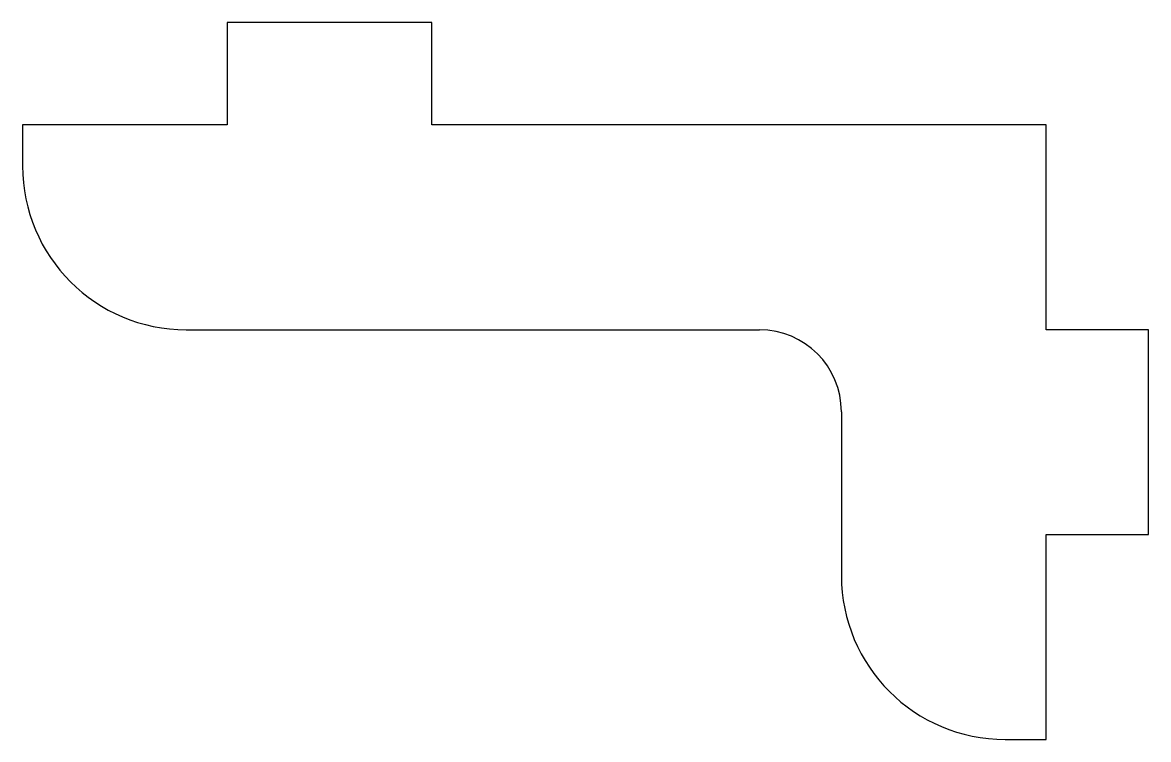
# Model space of a CAD drawing. Header units: millimetres. Extents: x 0 to 55, y -20 to 15.
import ezdxf

# ---------------------------------------------------------------- set-up
doc = ezdxf.new("R2010")
doc.units = ezdxf.units.MM

msp = doc.modelspace()

# ---------------------------------------------------------------- linework, layer by layer
at = {"color": 7, "linetype": 'Continuous', "lineweight": 25}
for p, q in [((10, 15), (10, 10)), ((20, 15), (10, 15)), ((20, 10), (20, 15)), ((0, 10), (0, 8)), ((10, 10), (0, 10)), ((50, 10), (20, 10)), ((50, 0), (50, 10)), ((8, 0), (36, 0)), ((55, 0), (50, 0)), ((55, -10), (55, 0)), ((40, -4), (40, -12)), ((50, -10), (55, -10)), ((50, -20), (50, -10)), ((48, -20), (50, -20))]:
    msp.add_line(p, q, dxfattribs=at)
for centre, radius, start, end in [((8, 8), 8, 180, 270), ((36, -4), 4, 0, 90), ((48, -12), 8, 180, 270)]:
    msp.add_arc(centre, radius, start, end, dxfattribs=at)

doc.saveas('drawing.dxf')
